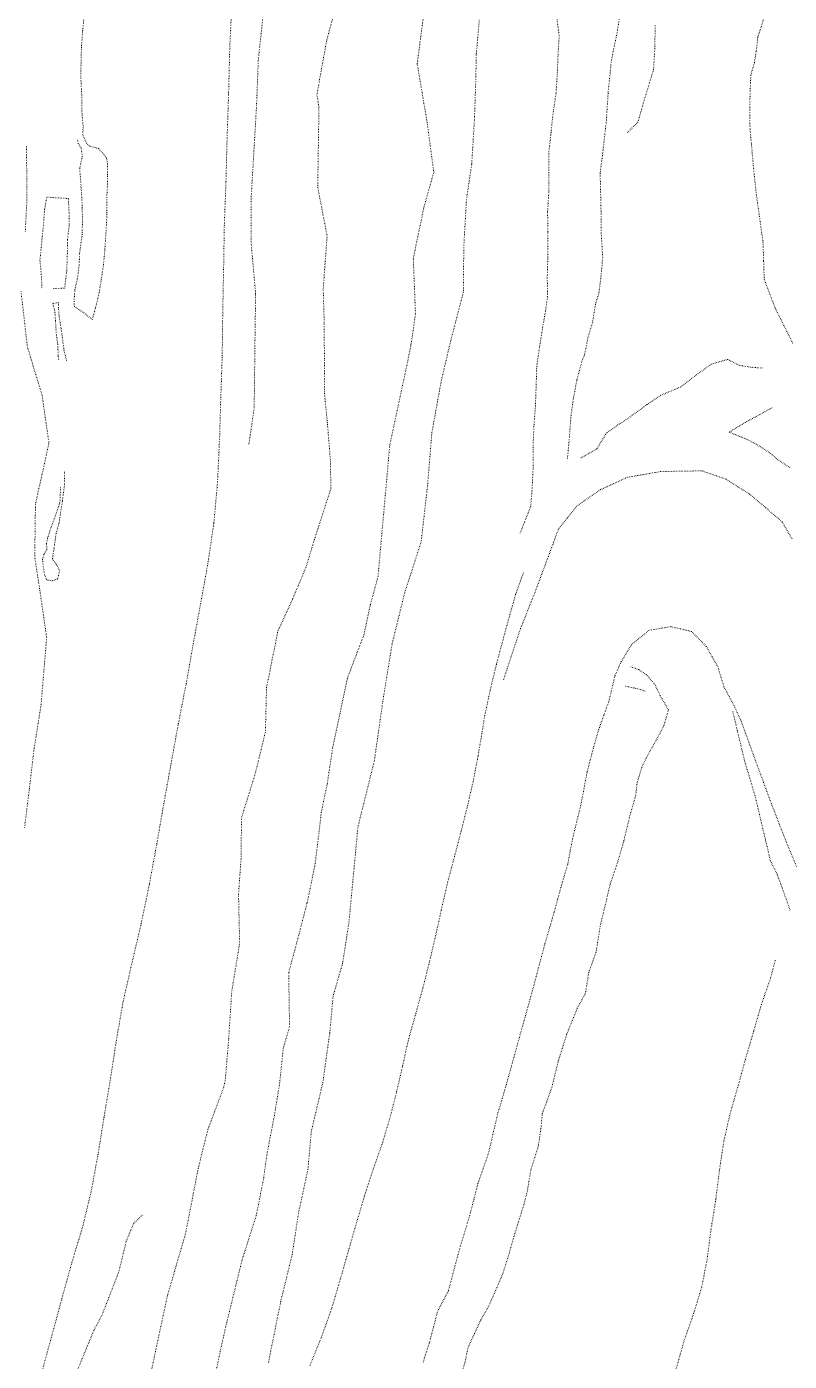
# Model space of a CAD drawing. Extents: x 682410 to 689460, y 7661803 to 7669124.
# Drawn here: x 685543.9 to 685711, y 7665543 to 7665835.4 of the extents above; entities that cross this region are included whole.
import ezdxf

# ---------------------------------------------------------------- set-up
doc = ezdxf.new("R2010")
doc.units = 0
doc.header["$MEASUREMENT"] = 0
doc.linetypes.add('DOT', pattern=[0.25, 0, -0.25])
doc.layers.add('02 TOE_Line', color=1, linetype='DOT', lineweight=20)

msp = doc.modelspace()

# ---------------------------------------------------------------- linework, layer by layer
at = {"layer": '02 TOE_Line'}
for points in [[(685592.62, 7665743.99, 4190.2), (685593.78, 7665751.88, 4190.33), (685593.92, 7665764.87, 4190.11), (685594.09, 7665776.93, 4190.28), (685593.14, 7665787.63, 4190.42), (685593.1, 7665797.83, 4190.38), (685593.76, 7665808.99, 4190.37), (685594.31, 7665818.54, 4190.19), (685594.66, 7665827.98, 4190.19), (685595.65, 7665837.23, 4190.17), (685596.39, 7665847.37, 4190.04), (685597.24, 7665857.18, 4189.93), (685598.55, 7665863.93, 4189.79), (685598.05, 7665872.76, 4189.62), (685598.47, 7665882.92, 4189.55), (685599.26, 7665892.53, 4189.42), (685599.66, 7665903.14, 4189.6)], [(685583.98, 7665534.06, 4160.15), (685586.32, 7665545.18, 4159.93), (685587.76, 7665551.48, 4159.87), (685591.13, 7665565.24, 4159.89), (685594.22, 7665574.91, 4159.78), (685595.86, 7665583.22, 4159.87), (685596.55, 7665588.29, 4159.84), (685598.13, 7665596.47, 4160.03), (685599.33, 7665603.77, 4160.11), (685600.17, 7665611.66, 4160.29), (685601.52, 7665616.34, 4160.47), (685601.33, 7665628.15, 4160.11), (685603.65, 7665636.82, 4160.05), (685605.37, 7665643.47, 4160.02), (685607.07, 7665651.67, 4159.89), (685608.03, 7665659.33, 4159.97), (685608.47, 7665663.22, 4159.91), (685609.78, 7665669.55, 4159.84), (685610.96, 7665677.4, 4160.01), (685612.57, 7665685, 4160.05), (685614.18, 7665692.65, 4159.92), (685617.81, 7665702.21, 4159.9), (685619.22, 7665708.78, 4160.3), (685620.89, 7665714.91, 4160.48), (685622.36, 7665731.27, 4160.3), (685623.47, 7665743.75, 4160.66), (685626.55, 7665758.06, 4160.73), (685628.12, 7665765.7, 4160.25), (685629.1, 7665772.5, 4160.05), (685628.63, 7665784.62, 4159.95), (685630.91, 7665795.73, 4159.94), (685633.11, 7665803.52, 4159.82), (685631.67, 7665814.41, 4159.79), (685629.48, 7665827.32, 4159.68), (685631.63, 7665843.59, 4159.89)], [(685547.29, 7665540.76, 4191.5), (685549.49, 7665548.79, 4191.54), (685551.66, 7665556.76, 4191.52), (685553.83, 7665564.62, 4191.49), (685556.17, 7665572.37, 4191.5), (685558.08, 7665580.27, 4191.44), (685559.57, 7665588.34, 4191.4), (685560.89, 7665596.51, 4191.34), (685562.28, 7665604.83, 4191.32), (685563.56, 7665613.23, 4191.31), (685565.05, 7665621.73, 4191.3), (685566.99, 7665630.27, 4191.25), (685569.03, 7665638.91, 4191.39), (685570.83, 7665647.65, 4191.41), (685572.45, 7665656.42, 4191.41), (685573.98, 7665665.2, 4191.37), (685575.56, 7665673.95, 4191.37), (685577.17, 7665682.73, 4191.37), (685578.88, 7665691.49, 4191.31), (685580.43, 7665700.27, 4191.35), (685582.05, 7665709.05, 4191.47), (685583.64, 7665717.86, 4191.52), (685584.95, 7665726.75, 4191.5), (685585.75, 7665735.78, 4191.52), (685586.18, 7665744.91, 4191.59), (685586.46, 7665754.14, 4191.53), (685586.77, 7665763.36, 4191.48), (685586.88, 7665772.74, 4191.51), (685587.07, 7665782.24, 4191.4), (685587.23, 7665791.82, 4191.43), (685587.59, 7665801.45, 4191.45), (685587.84, 7665811.15, 4191.44), (685588.17, 7665820.88, 4191.45), (685588.42, 7665830.71, 4191.47), (685588.88, 7665840.53, 4191.42)], [(685612.08, 7665841.42, 4174.63), (685609.67, 7665832.51, 4174.76), (685607.5, 7665820.51, 4174.87), (685607.96, 7665817.84, 4174.7), (685607.69, 7665800.25, 4175.18), (685609.75, 7665789.61, 4175.16), (685608.89, 7665777.99, 4175.22), (685609.11, 7665770.52, 4175.19), (685609.15, 7665762.65, 4175.11), (685609.14, 7665755.45, 4175.1), (685609.8, 7665748.65, 4175.1), (685610.46, 7665740.53, 4175.09), (685610.57, 7665734.22, 4175.09), (685606.97, 7665723.08, 4175.24), (685605.11, 7665716.95, 4175.32), (685602.14, 7665709.92, 4175.66), (685598.98, 7665703.07, 4175.59), (685596.49, 7665690.67, 4175.36), (685596.22, 7665680.85, 4175.46), (685594, 7665671.75, 4175.47), (685590.99, 7665662.08, 4175.41), (685590.91, 7665653.29, 4175.56), (685590.34, 7665645.21, 4175.53), (685590.59, 7665634.69, 4175.3), (685588.85, 7665623.97, 4175.27), (685588.19, 7665613.63, 4175.11), (685587.47, 7665604.95, 4175), (685587.11, 7665603.05, 4175.08), (685583.63, 7665593.8, 4175.09), (685581.5, 7665585.24, 4175.08), (685578.77, 7665571.13, 4175.45), (685574.82, 7665557.52, 4175.95), (685572.07, 7665544.85, 4175.71), (685569.65, 7665532.69, 4175.58)], [(685596.88, 7665542.64, 4148.94), (685599.59, 7665556.13, 4146.15), (685602.09, 7665566.37, 4147.12), (685603.51, 7665575.69, 4146.25), (685605.54, 7665584.98, 4144.03), (685606.28, 7665593.38, 4145.57), (685608.81, 7665604.09, 4145.88), (685610.34, 7665615.08, 4145.22), (685611.05, 7665622.98, 4145.29), (685613.15, 7665630.21, 4143.99), (685614.56, 7665639.44, 4144.53), (685616.49, 7665660.07, 4144.39), (685620.09, 7665674.57, 4145.24), (685621.95, 7665687.59, 4146.61), (685623.99, 7665700.25, 4146.4), (685626.76, 7665711.51, 4146.78), (685630.34, 7665722.49, 4147.62), (685631.75, 7665734.93, 4148.16), (685632.69, 7665746.45, 4146.81), (685634.75, 7665757.81, 4146.67), (685636.81, 7665766.58, 4146.52), (685639.58, 7665777.23, 4146.59), (685639.69, 7665787.41, 4146.66), (685640.27, 7665797.57, 4146.27), (685641.43, 7665805.41, 4145.69), (685642.01, 7665815, 4145.59), (685642.3, 7665823.42, 4145.36), (685642.43, 7665829.52, 4145.89), (685643.57, 7665842.43, 4145.99)], [(685555.09, 7665810.62, 4191.21), (685555.24, 7665809.86, 4191.29), (685555.89, 7665808.83, 4191.31), (685556.12, 7665806.94, 4191.43), (685555.56, 7665804.41, 4191.34), (685555.76, 7665801.63, 4191.24), (685555.97, 7665798.74, 4191.12), (685556.12, 7665795.71, 4191.02), (685556.14, 7665792.84, 4190.87), (685556.11, 7665789.91, 4190.8), (685555.91, 7665788.54, 4190.73), (685555.54, 7665785.86, 4190.75), (685555.43, 7665783.08, 4190.85), (685555.07, 7665780.35, 4190.84), (685554.48, 7665777.76, 4190.78), (685554.31, 7665775.23, 4190.7), (685554.38, 7665774.14, 4190.51), (685556.45, 7665772.73, 4190.83), (685558.32, 7665771.28, 4190.67), (685559.01, 7665773.79, 4190.6), (685559.76, 7665776.8, 4190.7), (685560.29, 7665780.05, 4190.71), (685560.76, 7665783.27, 4190.74), (685561.06, 7665786.51, 4190.78), (685561.38, 7665791.42, 4190.8), (685561.53, 7665794.75, 4190.8), (685561.49, 7665797.99, 4190.75), (685561.65, 7665801.1, 4190.71), (685561.64, 7665802.65, 4190.7), (685561.66, 7665805.52, 4190.66), (685561.42, 7665806.71, 4190.78), (685559.66, 7665808.77, 4191.04), (685557.87, 7665809.18, 4190.65), (685557.05, 7665809.88, 4190.62), (685556.18, 7665811.79, 4190.61), (685556.32, 7665813.4, 4190.54), (685556.06, 7665816.38, 4190.53), (685556, 7665820.49, 4190.48), (685555.78, 7665824.45, 4190.49), (685555.93, 7665830.9, 4190.46), (685556.21, 7665834.63, 4190.3), (685556.5, 7665837.54, 4190.16)], [(685652.02, 7665724.42, 4131.95), (685654.34, 7665730.31, 4129.77), (685654.67, 7665734.46, 4129.87), (685654.86, 7665738.52, 4130.01), (685654.85, 7665743.24, 4130.06), (685655.05, 7665747.86, 4130.07), (685655.36, 7665752.11, 4130.19), (685655.52, 7665756.27, 4130.14), (685655.66, 7665760.96, 4130.08), (685656.27, 7665765.26, 4130), (685656.9, 7665769.13, 4129.96), (685657.58, 7665773.14, 4129.99), (685658.03, 7665776.3, 4130.01), (685657.97, 7665780.44, 4130.04), (685658.08, 7665784.76, 4130.08), (685658.12, 7665790.5, 4130.06), (685658.04, 7665794.89, 4130.17), (685658.31, 7665799.21, 4130.13), (685658.34, 7665803.46, 4129.91), (685658.3, 7665807.66, 4129.86), (685658.79, 7665812.28, 4129.79), (685659.31, 7665816.93, 4129.75), (685659.9, 7665820.93, 4129.86), (685660.16, 7665825.02, 4129.89), (685660.32, 7665829.27, 4129.83), (685660.58, 7665833.42, 4129.89), (685660.04, 7665837.44, 4129.82)], [(685662.38, 7665740.78, 4123.22), (685662.82, 7665745.31, 4122.66), (685663.13, 7665749.83, 4122.03), (685663.71, 7665754.08, 4121.44), (685664.46, 7665758.03, 4120.91), (685665.55, 7665762.1, 4120.36), (685666.13, 7665763.5, 4120.27), (685666.86, 7665767.23, 4120.03), (685667.91, 7665770.68, 4119.95), (685668.52, 7665774.59, 4119.82), (685669.28, 7665777.09, 4119.72), (685669.77, 7665780.99, 4119.8), (685670.11, 7665784.77, 4119.67), (685669.81, 7665789.98, 4120.08), (685669.73, 7665795.85, 4120.03), (685669.55, 7665803.37, 4120.26), (685670.05, 7665807.16, 4120.31), (685670.91, 7665814.78, 4120.31), (685671.3, 7665820.88, 4120.23), (685671.99, 7665827.9, 4119.99), (685673.07, 7665833.11, 4120.07), (685673.96, 7665838.37, 4120.08)], [(685711.73, 7665766.1, 4110.43), (685709.81, 7665769.94, 4110.45), (685707.89, 7665773.78, 4110.47), (685705.49, 7665780.08, 4110.5), (685705.36, 7665784.14, 4110.71), (685705.23, 7665788.19, 4110.91), (685704.45, 7665793.81, 4110.79), (685703.67, 7665799.43, 4110.66), (685703.1, 7665805.09, 4110.32), (685702.68, 7665809.7, 4110.28), (685702.38, 7665813.11, 4110.25), (685702.33, 7665818.68, 4110.09), (685702.55, 7665824.76, 4109.83), (685703.33, 7665827.53, 4109.74), (685703.76, 7665830.2, 4109.75), (685704.09, 7665833.15, 4109.76), (685705.39, 7665837.22, 4109.73)], [(685675.52, 7665812.24, 4120.33), (685677.8, 7665814.48, 4120.07), (685679.47, 7665820.2, 4119.58), (685681.26, 7665826.06, 4119.08), (685681.55, 7665831.11, 4118.2), (685681.59, 7665835.8, 4117.73)], [(685543.89, 7665809.28, 4190.55), (685544, 7665797.67, 4191.33), (685543.64, 7665790.57, 4190.58)], [(685549.78, 7665778.03, 4188.54), (685552.26, 7665778.13, 4188.73), (685552.71, 7665781.89, 4188.72), (685552.84, 7665785.34, 4188.78), (685552.88, 7665788.75, 4188.77), (685553.27, 7665791.96, 4188.87), (685553.23, 7665794.69, 4188.93), (685553.07, 7665797.78, 4189.07), (685548.36, 7665798.08, 4189.18), (685547.86, 7665795.41, 4189.15), (685547.61, 7665791.94, 4189.01), (685547.26, 7665788.48, 4188.71), (685546.84, 7665784.31, 4188.59), (685547.14, 7665781.15, 4188.58), (685547.29, 7665777.98, 4188.63)], [(685542.71, 7665777.4, 4190.58), (685544.09, 7665765.3, 4190.41), (685547.31, 7665754.69, 4190.28), (685548.82, 7665744.2, 4190.31), (685545.87, 7665730.82, 4190.25), (685545.7, 7665719.3, 4189.96), (685546.82, 7665711.92, 4189.96), (685548.32, 7665701.59, 4190.63), (685547.1, 7665686.95, 4190.63), (685545.58, 7665677.31, 4190.63), (685544.52, 7665668.4, 4190.63), (685543.46, 7665659.81, 4190.63)], [(685552.67, 7665762.31, 4190.54), (685552.11, 7665764.52, 4190.17), (685551.64, 7665768.2, 4189.98), (685551.43, 7665769.52, 4190.01), (685551.03, 7665772.03, 4189.84), (685550.92, 7665773.88, 4189.79), (685550.89, 7665774.97, 4189.76), (685549.64, 7665774.79, 4189.76), (685550.1, 7665773.2, 4189.85), (685550.25, 7665770.9, 4189.97), (685550.4, 7665768.43, 4189.98), (685550.74, 7665765.8, 4190.02), (685550.85, 7665763.22, 4190.06), (685550.97, 7665762.29, 4190.19)], [(685705.04, 7665760.64, 4125.23), (685702.86, 7665760.78, 4123.98), (685700.07, 7665761.2, 4122.72), (685697.48, 7665762.52, 4121.62), (685693.87, 7665761.48, 4121.17), (685690.49, 7665759.02, 4121.54), (685687.14, 7665756.48, 4121.65), (685682.8, 7665754.64, 4121.68), (685679.79, 7665752.61, 4121.85), (685675.81, 7665749.73, 4122.16), (685673.46, 7665748.17, 4122.22), (685670.94, 7665746.41, 4122.42), (685668.84, 7665742.93, 4122.8), (685665.19, 7665740.85, 4123.2)], [(685707.24, 7665751.95, 4125.28), (685703.58, 7665749.93, 4125.55), (685701.31, 7665748.72, 4125.83), (685697.82, 7665746.57, 4126.02), (685701.49, 7665745.1, 4125.86), (685703.69, 7665743.98, 4125.35), (685706.59, 7665742.14, 4125.27), (685708.41, 7665740.61, 4125.13), (685711.16, 7665738.81, 4125.08)], [(685552.22, 7665737.87, 4190.27), (685552.24, 7665735.14, 4189.87), (685551.75, 7665731.44, 4189.62), (685551.21, 7665727.91, 4189.41), (685551.04, 7665726.66, 4189.35), (685550.72, 7665725.55, 4189.27), (685550.39, 7665724.44, 4189.19), (685550.16, 7665722.79, 4189.19), (685549.93, 7665721.13, 4189.19), (685549.76, 7665720, 4188.76), (685549.58, 7665718.86, 4188.33), (685550.51, 7665717.48, 4189.01), (685551.17, 7665716.24, 4188.95), (685550.71, 7665714.42, 4188.9), (685549.52, 7665714.01, 4188.88), (685548.34, 7665714.21, 4188.86), (685547.84, 7665715.39, 4188.64), (685547.57, 7665717.16, 4188.43), (685547.4, 7665718.72, 4188.21), (685547.77, 7665719.95, 4188.65), (685548.35, 7665720.85, 4189.08), (685548.29, 7665722.13, 4189.25), (685548.51, 7665723.35, 4189.15), (685548.93, 7665724.63, 4189.2), (685549.35, 7665725.9, 4189.26), (685549.73, 7665726.94, 4189.26), (685550.11, 7665727.98, 4189.26), (685551.23, 7665731.19, 4189.59), (685551.36, 7665734.47, 4189.91)], [(685711.6, 7665723.18, 4125.95), (685709.39, 7665726.97, 4126.35), (685705.86, 7665729.98, 4126.59), (685702.33, 7665732.99, 4126.84), (685699.7, 7665734.64, 4127.01), (685697.07, 7665736.3, 4127.18), (685694.47, 7665737.2, 4127.38), (685691.87, 7665738.11, 4127.58), (685687.35, 7665738.03, 4127.85), (685682.83, 7665737.96, 4128.12), (685679.15, 7665737.32, 4128.33), (685675.47, 7665736.68, 4128.53), (685672.54, 7665735.33, 4128.62), (685669.61, 7665733.99, 4128.7), (685667.02, 7665732.18, 4128.78), (685664.42, 7665730.37, 4128.86), (685662.41, 7665727.85, 4128.98), (685660.41, 7665725.33, 4129.11), (685659.31, 7665722.34, 4129.15), (685658.21, 7665719.34, 4129.19), (685656.75, 7665715.44, 4129.29), (685655.29, 7665711.54, 4129.39), (685653.71, 7665707.57, 4129.65), (685652.14, 7665703.6, 4129.9), (685651.08, 7665700.42, 4130.06), (685650.02, 7665697.24, 4130.21), (685649.2, 7665694.77, 4130.45), (685648.39, 7665692.29, 4130.68)], [(685605.97, 7665542.06, 4144.26), (685608.52, 7665548.3, 4143.68), (685610.81, 7665554.8, 4143.05), (685612.7, 7665561.21, 4142.4), (685614.45, 7665567.34, 4141.8), (685616.18, 7665573.34, 4141.19), (685617.96, 7665579.31, 4140.56), (685619.88, 7665585.16, 4140.03), (685621.86, 7665590.82, 4139.54), (685623.55, 7665596.5, 4139), (685625.01, 7665602.15, 4138.52), (685626.3, 7665607.83, 4138.04), (685627.61, 7665613.67, 4137.52), (685629.2, 7665619.28, 4137.05), (685630.73, 7665624.81, 4136.5), (685632.16, 7665630.49, 4135.96), (685633.51, 7665636.25, 4135.46), (685634.78, 7665642.01, 4134.91), (685636.11, 7665647.8, 4134.38), (685637.64, 7665653.59, 4133.81), (685639.13, 7665659.27, 4133.23), (685640.55, 7665664.86, 4132.65), (685641.79, 7665670.35, 4132.15), (685642.82, 7665675.68, 4131.65), (685643.72, 7665680.99, 4131.18), (685644.26, 7665684.5, 4131.19), (685645.49, 7665690.18, 4130.77), (685646.85, 7665695.77, 4130.5), (685648.28, 7665701.14, 4130.23), (685649.68, 7665706.25, 4130), (685651.06, 7665711.11, 4129.82), (685652.73, 7665715.77, 4129.66)], [(685712.58, 7665651.38, 4119.97), (685710.68, 7665655.92, 4120.38), (685708.87, 7665660.52, 4120.81), (685707.07, 7665665.17, 4121.22), (685705.33, 7665669.87, 4121.64), (685703.6, 7665674.56, 4122.09), (685701.93, 7665679.15, 4122.57), (685700.33, 7665683.53, 4123.04), (685699.04, 7665686.34, 4123.46), (685697.86, 7665688.56, 4123.64), (685696.67, 7665690.78, 4123.83), (685695.35, 7665695.14, 4124.44), (685694.07, 7665697.39, 4124.75), (685692.8, 7665699.65, 4125.07), (685689.58, 7665702.91, 4125.79), (685685.03, 7665703.97, 4126.27), (685680.25, 7665703.16, 4126.85), (685678.33, 7665701.59, 4127.24), (685676.42, 7665700.01, 4127.64), (685674.14, 7665696.27, 4128.08), (685672.78, 7665693.17, 4128.64), (685672.13, 7665690.42, 4128.94), (685671.48, 7665687.67, 4129.24), (685670.36, 7665684.56, 4129.48), (685669.24, 7665681.45, 4129.72), (685668.03, 7665677.28, 4130.33), (685667.35, 7665674.65, 4130.55), (685666.68, 7665672.03, 4130.77), (685666.03, 7665668.58, 4131.02), (685665.38, 7665665.14, 4131.27), (685664.46, 7665661.4, 4131.69), (685663.55, 7665657.66, 4132.11), (685663, 7665654.81, 4132.34), (685662.46, 7665651.96, 4132.57), (685661.76, 7665649.57, 4132.89), (685661.06, 7665647.19, 4133.21), (685660.26, 7665644.28, 4133.53), (685659.47, 7665641.38, 4133.85), (685658.46, 7665637.91, 4134.31), (685657.44, 7665634.44, 4134.76), (685656.28, 7665630.06, 4135.13), (685655.11, 7665625.68, 4135.49), (685654.16, 7665622.2, 4135.83), (685653.2, 7665618.73, 4136.17), (685652.16, 7665615.01, 4136.56), (685651.13, 7665611.29, 4136.95), (685650.07, 7665607.47, 4137.22), (685649.01, 7665603.66, 4137.5), (685648.09, 7665600.57, 4137.82), (685647.17, 7665597.48, 4138.13), (685646.15, 7665593.08, 4138.43), (685645.13, 7665588.68, 4138.73), (685643.96, 7665585.34, 4139.23), (685642.79, 7665581.99, 4139.73), (685641.88, 7665578.43, 4139.93), (685640.97, 7665574.86, 4140.14), (685639.84, 7665571.16, 4140.55), (685638.72, 7665567.47, 4140.97), (685637.52, 7665562.96, 4141.34), (685636.32, 7665558.44, 4141.72), (685635.16, 7665556.25, 4142.08), (685633.99, 7665554.06, 4142.44), (685633.05, 7665550.49, 4142.72), (685632.1, 7665546.92, 4142.99), (685630.74, 7665542.65, 4143.43)], [(685638.94, 7665539.37, 4143.65), (685640.01, 7665543.03, 4143.28), (685640.64, 7665546.13, 4143.32), (685642.04, 7665549.1, 4142.97), (685643.44, 7665552.1, 4142.57), (685645.07, 7665554.95, 4142.16), (685646.35, 7665557.83, 4141.93), (685648.21, 7665562.15, 4141.61), (685649.4, 7665565.86, 4141.27), (685650.64, 7665570.29, 4140.89), (685652.75, 7665576.98, 4140.22), (685653.61, 7665580.28, 4139.88), (685654.37, 7665584.93, 4139.33), (685656.02, 7665590.18, 4138.66), (685656.57, 7665593.97, 4138.28), (685656.9, 7665597.33, 4138.04), (685658.94, 7665602.92, 4137.39), (685660.39, 7665608.82, 4137.07), (685662.25, 7665614.71, 4136.67), (685664.55, 7665620.37, 4136.08), (685666.33, 7665623.64, 4135.44), (685667.06, 7665628.22, 4135.49), (685668.65, 7665632.63, 4134.95), (685669.55, 7665638.28, 4134.48), (685671.78, 7665647.68, 4132.95), (685673.46, 7665652.55, 4132.14), (685674.75, 7665657.07, 4131.53), (685676.06, 7665662.52, 4130.84), (685677.33, 7665666.91, 4130.41), (685677.63, 7665669.71, 4130.16), (685678.78, 7665673.43, 4129.67), (685680.35, 7665676.53, 4129.25), (685681.98, 7665679.32, 4129.03), (685683.5, 7665682.26, 4128.82), (685684.51, 7665685.73, 4129.19), (685682.72, 7665688.84, 4129.24), (685681.51, 7665691.33, 4129.4), (685679.66, 7665693.46, 4129.45), (685678, 7665694.58, 4129.45), (685676.07, 7665695.26, 4129.58)], [(685675.02, 7665690.95, 4130.73), (685676.99, 7665690.53, 4130.67), (685678.71, 7665690.09, 4130.6), (685679.41, 7665689.84, 4130.63)], [(685711.16, 7665641.85, 4119.92), (685709.43, 7665646.74, 4119.97), (685708.31, 7665649.71, 4120), (685706.85, 7665652.68, 4120.26), (685705.77, 7665657.23, 4120.56), (685705.19, 7665659.69, 4120.73), (685703.48, 7665666.93, 4121.5), (685701.19, 7665674.55, 4122.46), (685699.6, 7665681.18, 4123.32), (685698.58, 7665685.51, 4123.84)], [(685707.92, 7665630.86, 4132.48), (685706.84, 7665626.84, 4132.77), (685704.86, 7665621.18, 4133.46), (685703.15, 7665615.23, 4134.06), (685701.36, 7665609.14, 4134.76), (685699.69, 7665603.03, 4135.37), (685698.02, 7665597.24, 4136.03), (685696.64, 7665591.23, 4136.63), (685695.69, 7665584.91, 4137.2), (685694.88, 7665578.42, 4137.79), (685693.84, 7665571.91, 4138.45), (685692.98, 7665565.34, 4139.05), (685691.8, 7665559.23, 4139.61), (685690.02, 7665553.46, 4140.33), (685687.94, 7665547.49, 4141.01), (685686.17, 7665541.24, 4141.55)], [(685555.01, 7665540.98, 4190.66), (685558.73, 7665549.94, 4190.92), (685560.4, 7665553.01, 4191.35), (685564.08, 7665562.48, 4191.78), (685565.75, 7665569.3, 4191.14), (685567.39, 7665573.25, 4190.34), (685569.44, 7665575.2, 4189.11)]]:
    msp.add_polyline3d(points, dxfattribs=at)

doc.saveas('drawing.dxf')
